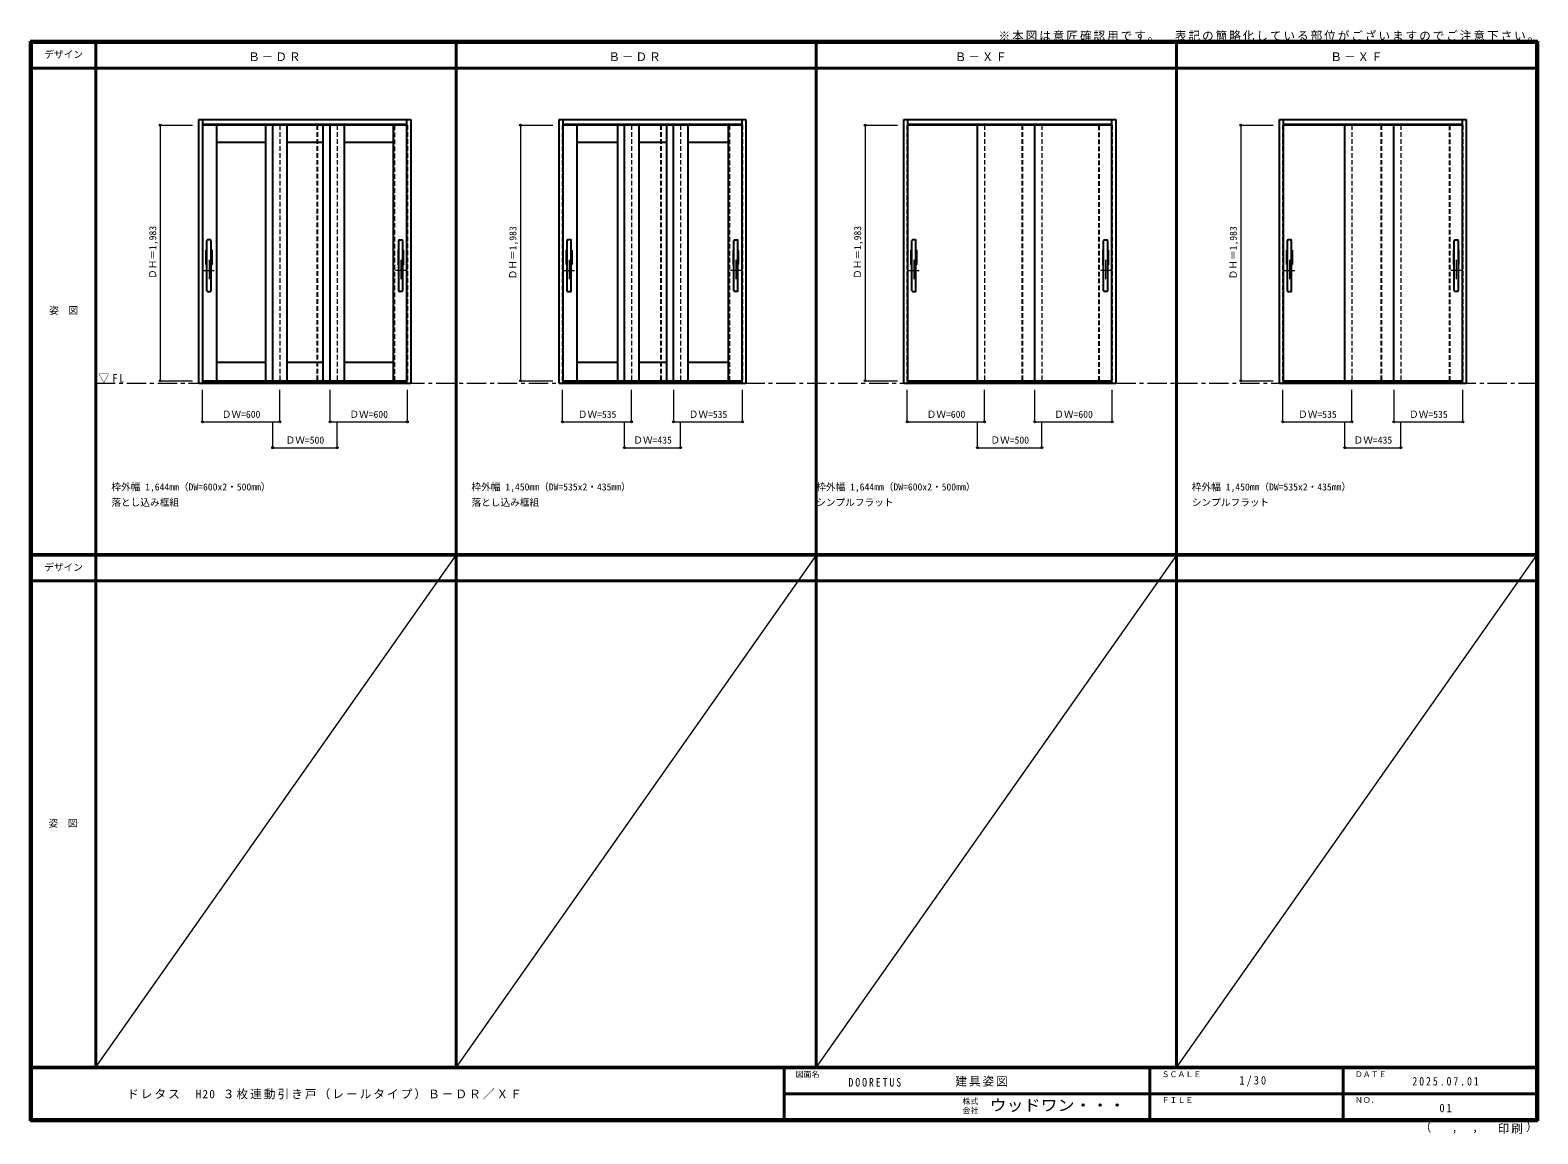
# Model space of a CAD drawing. Units: millimetres, scale not verified. Extents: x -6000 to 5700, y -4307 to 4260.
import ezdxf
from ezdxf.enums import TextEntityAlignment as Align

# ---------------------------------------------------------------- set-up
doc = ezdxf.new("R2010")
doc.units = ezdxf.units.MM
doc.header["$LTSCALE"] = 30
doc.header["$PDMODE"] = 32
doc.header["$PDSIZE"] = 15
doc.linetypes.add('CHAIN1', pattern=[8, 5, -1, 1, -1])
doc.linetypes.add('DASHED1', pattern=[1.8, 1.2, -0.6])
for name, color, linetype, lineweight in [('0-1_通り芯', 4, 'CHAIN1', 9), ('0-2_扉', 4, 'DASHED1', 9), ('0-3_仕上げ', 3, 'Continuous', 25), ('0-4_枠', 3, 'Continuous', 25), ('0-B_寸法', 7, 'Continuous', 9), ('0-D_ﾊﾞｰ引き手', 3, 'Continuous', 25), ('F-1_枠', 6, 'Continuous', 40), ('F-A_文字', 7, 'Continuous', 18)]:
    doc.layers.add(name, color=color, linetype=linetype, lineweight=lineweight)
doc.layers.add('0-A_文字', color=7, linetype='Continuous')
doc.styles.add('ＭＳ ゴシック', font='')
doc.styles.get('ＭＳ ゴシック').set_extended_font_data('MS Gothic')

msp = doc.modelspace()

# ---------------------------------------------------------------- linework, layer by layer
at = {"layer": '0-1_通り芯'}
for p, q in [((-4612, 2476.5), (-4612, 2314.5)), ((-3124, 2476.5), (-3124, 2314.5)), ((-1817, 2476.5), (-1817, 2314.5)), ((-523, 2476.5), (-523, 2314.5)), ((858, 2476.5), (858, 2314.5)), ((2346, 2476.5), (2346, 2314.5)), ((3773, 2476.5), (3773, 2314.5)), ((5067, 2476.5), (5067, 2314.5)), ((-4653, 2395.5), (-4571, 2395.5)), ((-3083, 2395.5), (-3165, 2395.5)), ((-1858, 2395.5), (-1776, 2395.5)), ((-482, 2395.5), (-564, 2395.5)), ((817, 2395.5), (899, 2395.5)), ((2387, 2395.5), (2305, 2395.5)), ((3732, 2395.5), (3814, 2395.5)), ((5108, 2395.5), (5026, 2395.5))]:
    msp.add_line(p, q, dxfattribs=at)
at = {"layer": '0-1_通り芯', "color": 7, "lineweight": 18}
msp.add_line((-5490, 1519.25), (5700, 1519.25), dxfattribs=at)
at = {"layer": '0-2_扉'}
for p, q in [((-4663, 1539.25), (-4663, 3522.25)), ((-4063, 3522.25), (-4063, 1539.25)), ((-3618, 3522.25), (-3618, 1539.25)), ((-3073, 3522.25), (-3076, 3522.25)), ((-3073, 3522.25), (-3073, 1539.25)), ((-1868, 1539.25), (-1868, 3522.25)), ((-1333, 3522.25), (-1333, 1539.25)), ((-952.5, 3522.25), (-952.5, 1539.25)), ((-472, 3522.25), (-475, 3522.25)), ((-472, 3522.25), (-472, 1539.25)), ((807, 1539.25), (807, 3522.25)), ((1407, 3522.25), (1407, 1539.25)), ((1852, 3522.25), (1852, 1539.25)), ((2397, 3522.25), (2394, 3522.25)), ((2397, 3522.25), (2397, 1539.25)), ((3722, 1539.25), (3722, 3522.25)), ((4257, 3522.25), (4257, 1539.25)), ((4637.5, 3522.25), (4637.5, 1539.25)), ((5118, 3522.25), (5115, 3522.25)), ((5118, 3522.25), (5118, 1539.25)), ((-4660, 1539.25), (-4663, 1539.25)), ((-4115, 1539.25), (-4118, 1539.25)), ((-3073, 1539.25), (-3076, 1539.25)), ((-1865, 1539.25), (-1868, 1539.25)), ((-1384.5, 1539.25), (-1387.5, 1539.25)), ((-472, 1539.25), (-475, 1539.25)), ((810, 1539.25), (807, 1539.25)), ((1355, 1539.25), (1352, 1539.25)), ((2397, 1539.25), (2394, 1539.25)), ((3725, 1539.25), (3722, 1539.25)), ((4205.5, 1539.25), (4202.5, 1539.25)), ((5118, 1539.25), (5115, 1539.25))]:
    msp.add_line(p, q, dxfattribs=at)
at = {"layer": '0-2_扉', "color": 3, "linetype": 'Continuous', "lineweight": 25}
for p, q in [((-3076, 3522.25), (-4663, 3522.25)), ((-4118, 1539.25), (-4118, 3522.25)), ((-3673, 1539.25), (-3673, 3522.25)), ((-475, 3522.25), (-1868, 3522.25)), ((-1387.5, 1539.25), (-1387.5, 3522.25)), ((-1007, 1539.25), (-1007, 3522.25)), ((2394, 3522.25), (807, 3522.25)), ((1352, 1539.25), (1352, 3522.25)), ((1797, 1539.25), (1797, 3522.25)), ((5115, 3522.25), (3722, 3522.25)), ((4202.5, 1539.25), (4202.5, 3522.25)), ((4583, 1539.25), (4583, 3522.25)), ((-4660, 1539.25), (-3076, 1539.25)), ((-1865, 1539.25), (-475, 1539.25)), ((810, 1539.25), (2394, 1539.25)), ((3725, 1539.25), (5115, 1539.25))]:
    msp.add_line(p, q, dxfattribs=at)
at = {"layer": '0-2_扉', "color": 3, "lineweight": 25}
for points in [[(-3773, 3522.25), (-3773, 1539.25), (-3173, 1539.25), (-3173, 3522.25)], [(-1107, 3522.25), (-1107, 1539.25), (-572, 1539.25), (-572, 3522.25)], [(1697, 1539.25), (2297, 1539.25), (2297, 3522.25), (1697, 3522.25)], [(4483, 1539.25), (5018, 1539.25), (5018, 3522.25), (4483, 3522.25)]]:
    msp.add_lwpolyline(points, close=True, dxfattribs=at)
at = {"layer": '0-3_仕上げ'}
for p, q in [((-4553, 3522.25), (-4553, 1539.25)), ((-4173, 3522.25), (-4173, 1539.25)), ((-4008, 3522.25), (-4008, 1539.25)), ((-3728, 3522.25), (-3728, 1539.25)), ((-3563, 3522.25), (-3563, 1539.25)), ((-3183, 3522.25), (-3183, 1539.25)), ((-1758, 3522.25), (-1758, 1539.25)), ((-1443, 3522.25), (-1443, 1539.25)), ((-1277.5, 3522.25), (-1277.5, 1539.25)), ((-1062.5, 3522.25), (-1062.5, 1539.25)), ((-897, 3522.25), (-897, 1539.25)), ((-582, 3522.25), (-582, 1539.25)), ((-4553, 3390.25), (-4173, 3390.25)), ((-4008, 3390.25), (-3728, 3390.25)), ((-3563, 3390.25), (-3183, 3390.25)), ((-1758, 3390.25), (-1443, 3390.25)), ((-1277.5, 3390.25), (-1062.5, 3390.25)), ((-897, 3390.25), (-582, 3390.25)), ((-4173, 1680.25), (-4553, 1680.25)), ((-3728, 1680.25), (-4008, 1680.25)), ((-3183, 1680.25), (-3563, 1680.25)), ((-1443, 1680.25), (-1758, 1680.25)), ((-1062.5, 1680.25), (-1277.5, 1680.25)), ((-582, 1680.25), (-897, 1680.25))]:
    msp.add_line(p, q, dxfattribs=at)
at = {"layer": '0-4_枠'}
for p, q in [((-4690, 1519.25), (-4690, 3566.25)), ((-4690, 3566.25), (-3046, 3566.25)), ((-4660, 1519.25), (-4660, 3566.25)), ((-4660, 3530.25), (-3076, 3530.25)), ((-3076, 1519.25), (-3076, 3566.25)), ((-3046, 3566.25), (-3046, 1519.25)), ((-1895, 1519.25), (-1895, 3566.25)), ((-1895, 3566.25), (-445, 3566.25)), ((-1865, 1519.25), (-1865, 3566.25)), ((-1865, 3530.25), (-475, 3530.25)), ((-475, 1519.25), (-475, 3566.25)), ((-445, 3566.25), (-445, 1519.25)), ((780, 1519.25), (780, 3566.25)), ((780, 3566.25), (2424, 3566.25)), ((810, 1519.25), (810, 3566.25)), ((810, 3530.25), (2394, 3530.25)), ((2394, 1519.25), (2394, 3566.25)), ((2424, 3566.25), (2424, 1519.25)), ((3695, 1519.25), (3695, 3566.25)), ((3695, 3566.25), (5145, 3566.25)), ((3725, 1519.25), (3725, 3566.25)), ((3725, 3530.25), (5115, 3530.25)), ((5115, 1519.25), (5115, 3566.25)), ((5145, 3566.25), (5145, 1519.25)), ((-4660, 1534.25), (-3076, 1534.25)), ((-1865, 1534.25), (-475, 1534.25)), ((810, 1534.25), (2394, 1534.25)), ((3725, 1534.25), (5115, 1534.25)), ((-4690, 1519.25), (-4660, 1519.25)), ((-4660, 1519.25), (-3076, 1519.25)), ((-3076, 1519.25), (-3046, 1519.25)), ((-1895, 1519.25), (-1865, 1519.25)), ((-1865, 1519.25), (-475, 1519.25)), ((-475, 1519.25), (-445, 1519.25)), ((780, 1519.25), (810, 1519.25)), ((810, 1519.25), (2394, 1519.25)), ((2394, 1519.25), (2424, 1519.25)), ((3695, 1519.25), (3725, 1519.25)), ((3725, 1519.25), (5115, 1519.25)), ((5115, 1519.25), (5145, 1519.25))]:
    msp.add_line(p, q, dxfattribs=at)
at = {"layer": '0-B_寸法', "color": 4}
for p, q in [((-4990, 3522.25), (-4740, 3522.25)), ((-4990, 3522.25), (-4990, 1539.25)), ((-2195, 3522.25), (-2195, 1539.25)), ((-2195, 3522.25), (-1945, 3522.25)), ((480, 3522.25), (730, 3522.25)), ((480, 3522.25), (480, 1539.25)), ((3395, 3522.25), (3395, 1539.25)), ((3395, 3522.25), (3645, 3522.25)), ((-4990, 1539.25), (-4740, 1539.25)), ((-2195, 1539.25), (-1945, 1539.25)), ((480, 1539.25), (730, 1539.25)), ((3395, 1539.25), (3645, 1539.25)), ((-4663, 1219.25), (-4663, 1469.25)), ((-3673, 1219.25), (-3673, 1469.25)), ((-3073, 1219.25), (-3073, 1469.25)), ((-1868, 1219.25), (-1868, 1469.25)), ((-1007, 1469.25), (-1007, 1219.25)), ((-472, 1219.25), (-472, 1469.25)), ((807, 1219.25), (807, 1469.25)), ((1797, 1219.25), (1797, 1469.25)), ((2397, 1219.25), (2397, 1469.25)), ((3722, 1219.25), (3722, 1469.25)), ((4583, 1469.25), (4583, 1219.25)), ((5118, 1219.25), (5118, 1469.25)), ((-4118, 1019.25), (-4118, 1219.25)), ((-3673, 1219.25), (-3073, 1219.25)), ((-3618, 1019.25), (-3618, 1219.25)), ((-1387.5, 1019.25), (-1387.5, 1219.25)), ((-1007, 1219.25), (-472, 1219.25)), ((-952.5, 1019.25), (-952.5, 1219.25)), ((1352, 1019.25), (1352, 1219.25)), ((1797, 1219.25), (2397, 1219.25)), ((1852, 1019.25), (1852, 1219.25)), ((4202.5, 1019.25), (4202.5, 1219.25)), ((4583, 1219.25), (5118, 1219.25)), ((4637.5, 1019.25), (4637.5, 1219.25)), ((-4118, 1019.25), (-3618, 1019.25)), ((-1387.5, 1019.25), (-952.5, 1019.25)), ((1352, 1019.25), (1852, 1019.25)), ((4202.5, 1019.25), (4637.5, 1019.25))]:
    msp.add_line(p, q, dxfattribs=at)
for points in [[(-4663, 1219.25), (-4063, 1219.25), (-4063, 1469.25)], [(-1868, 1219.25), (-1333, 1219.25), (-1333, 1469.25)], [(807, 1219.25), (1407, 1219.25), (1407, 1469.25)], [(3722, 1219.25), (4257, 1219.25), (4257, 1469.25)]]:
    msp.add_lwpolyline(points, dxfattribs=at)
at = {"layer": '0-B_寸法'}
for p in [(-4990, 3522.25), (-2195, 3522.25), (480, 3522.25), (3395, 3522.25), (-4990, 1539.25), (-2195, 1539.25), (480, 1539.25), (3395, 1539.25), (-4663, 1219.25), (-4063, 1219.25), (-3673, 1219.25), (-3073, 1219.25), (-1868, 1219.25), (-1333, 1219.25), (-1007, 1219.25), (-472, 1219.25), (807, 1219.25), (1407, 1219.25), (1797, 1219.25), (2397, 1219.25), (3722, 1219.25), (4257, 1219.25), (4583, 1219.25), (5118, 1219.25), (-4118, 1019.25), (-3618, 1019.25), (-1387.5, 1019.25), (-952.5, 1019.25), (1352, 1019.25), (1852, 1019.25), (4202.5, 1019.25), (4637.5, 1019.25)]:
    msp.add_point(p, dxfattribs=at)
at = {"layer": '0-D_ﾊﾞｰ引き手'}
for p, q in [((-4628, 2236.75), (-4628, 2626.75)), ((-4601, 2631.75), (-4623, 2631.75)), ((-4596, 2236.75), (-4596, 2626.75)), ((-3140, 2236.75), (-3140, 2626.75)), ((-3135, 2631.75), (-3113, 2631.75)), ((-3108, 2236.75), (-3108, 2626.75)), ((-1833, 2236.75), (-1833, 2626.75)), ((-1806, 2631.75), (-1828, 2631.75)), ((-1801, 2236.75), (-1801, 2626.75)), ((-539, 2236.75), (-539, 2626.75)), ((-534, 2631.75), (-512, 2631.75)), ((-507, 2236.75), (-507, 2626.75)), ((842, 2236.75), (842, 2626.75)), ((869, 2631.75), (847, 2631.75)), ((874, 2236.75), (874, 2626.75)), ((2330, 2236.75), (2330, 2626.75)), ((2335, 2631.75), (2357, 2631.75)), ((2362, 2236.75), (2362, 2626.75)), ((3757, 2236.75), (3757, 2626.75)), ((3784, 2631.75), (3762, 2631.75)), ((3789, 2236.75), (3789, 2626.75)), ((5051, 2236.75), (5051, 2626.75)), ((5056, 2631.75), (5078, 2631.75)), ((5083, 2236.75), (5083, 2626.75)), ((-4633, 2551.75), (-4628, 2551.75)), ((-3103, 2551.75), (-3108, 2551.75)), ((-1838, 2441.75), (-1838, 2551.75)), ((-1838, 2551.75), (-1833, 2551.75)), ((-1801, 2551.75), (-1796, 2551.75)), ((-1796, 2551.75), (-1796, 2441.75)), ((-544, 2551.75), (-544, 2441.75)), ((-539, 2551.75), (-544, 2551.75)), ((-502, 2551.75), (-507, 2551.75)), ((-502, 2441.75), (-502, 2551.75)), ((837, 2551.75), (842, 2551.75)), ((2367, 2551.75), (2362, 2551.75)), ((3752, 2441.75), (3752, 2551.75)), ((3752, 2551.75), (3757, 2551.75)), ((3789, 2551.75), (3794, 2551.75)), ((3794, 2551.75), (3794, 2441.75)), ((5046, 2551.75), (5046, 2441.75)), ((5051, 2551.75), (5046, 2551.75)), ((5088, 2551.75), (5083, 2551.75)), ((5088, 2441.75), (5088, 2551.75)), ((-1833, 2441.75), (-1838, 2441.75)), ((-1796, 2441.75), (-1801, 2441.75)), ((-544, 2441.75), (-539, 2441.75)), ((-507, 2441.75), (-502, 2441.75)), ((3757, 2441.75), (3752, 2441.75)), ((3794, 2441.75), (3789, 2441.75)), ((5046, 2441.75), (5051, 2441.75)), ((5083, 2441.75), (5088, 2441.75)), ((-4623, 2231.75), (-4601, 2231.75)), ((-3113, 2231.75), (-3135, 2231.75)), ((-1828, 2231.75), (-1806, 2231.75)), ((-512, 2231.75), (-534, 2231.75)), ((847, 2231.75), (869, 2231.75)), ((2357, 2231.75), (2335, 2231.75)), ((3762, 2231.75), (3784, 2231.75)), ((5078, 2231.75), (5056, 2231.75))]:
    msp.add_line(p, q, dxfattribs=at)
for points in [[(-4628, 2441.75), (-4633, 2441.75), (-4633, 2551.75)], [(-4596, 2551.75), (-4591, 2551.75), (-4591, 2441.75), (-4596, 2441.75)], [(-3140, 2551.75), (-3145, 2551.75), (-3145, 2441.75), (-3140, 2441.75)], [(-3108, 2441.75), (-3103, 2441.75), (-3103, 2551.75)], [(842, 2441.75), (837, 2441.75), (837, 2551.75)], [(874, 2551.75), (879, 2551.75), (879, 2441.75), (874, 2441.75)], [(2330, 2551.75), (2325, 2551.75), (2325, 2441.75), (2330, 2441.75)], [(2362, 2441.75), (2367, 2441.75), (2367, 2551.75)]]:
    msp.add_lwpolyline(points, dxfattribs=at)
for centre, start, end in [((-4623, 2626.75), 90, 180), ((-4601, 2626.75), 0, 90), ((-3135, 2626.75), 90, 180), ((-3113, 2626.75), 0, 90), ((-1828, 2626.75), 90, 180), ((-1806, 2626.75), 0, 90), ((-534, 2626.75), 90, 180), ((-512, 2626.75), 0, 90), ((847, 2626.75), 90, 180), ((869, 2626.75), 0, 90), ((2335, 2626.75), 90, 180), ((2357, 2626.75), 0, 90), ((3762, 2626.75), 90, 180), ((3784, 2626.75), 0, 90), ((5056, 2626.75), 90, 180), ((5078, 2626.75), 0, 90), ((-4623, 2236.75), 180, 270), ((-4601, 2236.75), 270, 0), ((-3135, 2236.75), 180, 270), ((-3113, 2236.75), 270, 0), ((-1828, 2236.75), 180, 270), ((-1806, 2236.75), 270, 0), ((-534, 2236.75), 180, 270), ((-512, 2236.75), 270, 0), ((847, 2236.75), 180, 270), ((869, 2236.75), 270, 0), ((2335, 2236.75), 180, 270), ((2357, 2236.75), 270, 0), ((3762, 2236.75), 180, 270), ((3784, 2236.75), 270, 0), ((5056, 2236.75), 180, 270), ((5078, 2236.75), 270, 0)]:
    msp.add_arc(centre, 5, start, end, dxfattribs=at)
at = {"layer": 'F-1_枠'}
for p, q in [((-6000, 4175), (5700, 4175)), ((-6000, 4175), (-6000, -4205)), ((-6000, 4170), (5700, 4170)), ((-6000, 4165), (5700, 4165)), ((-5995, 4175), (-5995, -4205)), ((-5990, 4175), (-5990, -4205)), ((-5490, 4175), (-5490, -3790)), ((-2695, -3790), (-2695, 4175)), ((100, -3790), (100, 4175)), ((2895, -3790), (2895, 4175)), ((5690, 4175), (5690, -4205)), ((5695, 4175), (5695, -4205)), ((5700, 4175), (5700, -4205)), ((-6000, 3965), (5700, 3965)), ((-5990, 190.5), (5690, 190.5)), ((-5990, 187.5), (5690, 187.5)), ((-5990, 184.5), (5690, 184.5)), ((-5990, -15.5), (5690, -15.5)), ((5700, -3790), (-6000, -3790)), ((5700, -3795), (-6000, -3795)), ((-150, -3795), (-150, -4195)), ((2690, -3795), (2690, -4195)), ((4190, -3795), (4190, -4195)), ((-150, -3995), (5690, -3995.01)), ((5700, -4195), (-6000, -4195)), ((5700, -4200), (-6000, -4200)), ((5700, -4205), (-6000, -4205))]:
    msp.add_line(p, q, dxfattribs=at)
at = {"layer": 'F-A_文字'}
for p, q in [((-5490, -3790), (-2695, 184.5)), ((100, 184.5), (-2695, -3790)), ((2895, 184.5), (100, -3790)), ((5690, 184.5), (2895, -3790))]:
    msp.add_line(p, q, dxfattribs=at)

# ---------------------------------------------------------------- texts
at = {"layer": '0-A_文字', "style": 'ＭＳ ゴシック'}
for s, p in [('枠外幅 1,644mm（DW=600x2・500mm）', (-5370, 670.5)), ('枠外幅 1,450mm（DW=535x2・435mm）', (-2575, 670.5)), ('枠外幅 1,644mm（DW=600x2・500mm）', (100, 670.5)), ('枠外幅 1,450mm（DW=535x2・435mm）', (3015, 670.5)), ('落とし込み框組', (-5370, 550.5)), ('落とし込み框組', (-2575, 550.5)), ('シンプルフラット', (100, 550.5)), ('シンプルフラット', (3015, 550.5))]:
    msp.add_text(s, height=54.99, dxfattribs=at).set_placement(p, align=Align.BOTTOM_LEFT)
at = {"layer": '0-A_文字', "char_height": 65.98, "attachment_point": 7, "style": 'ＭＳ ゴシック'}
for s, insert in [('\\T1.17;※本図は意匠確認用です。\u3000表記の簡略化している部位がございますのでご注意下さい。', (1515, 4175)), ('\\T1.17;Ｂ－ＤＲ', (-4307.5, 4020)), ('\\T1.17;Ｂ－ＤＲ', (-1512.5, 4020)), ('\\T1.17;Ｂ－ＸＦ', (1175, 4020)), ('\\T1.17;Ｂ－ＸＦ', (4090, 4020)), ('\\T1.26;\\W0.95;▽FL', (-5471.25, 1519.25))]:
    msp.add_mtext(s, dxfattribs=dict(at, insert=insert))
at = {"layer": '0-B_寸法', "style": 'ＭＳ ゴシック'}
for p in [(-5005, 2329), (-2210, 2326), (465, 2329), (3380, 2326)]:
    msp.add_text('ＤＨ＝1,983', height=54.99, rotation=90, dxfattribs=at).set_placement(p, align=Align.BOTTOM_LEFT)
for s, p in [('ＤＷ=600', (-4513, 1234.25)), ('ＤＷ=600', (-3523, 1234.25)), ('ＤＷ=535', (-1750.5, 1234.25)), ('ＤＷ=535', (-889.5, 1234.25)), ('ＤＷ=600', (957, 1234.25)), ('ＤＷ=600', (1947, 1234.25)), ('ＤＷ=535', (3839.5, 1234.25)), ('ＤＷ=535', (4700.5, 1234.25)), ('ＤＷ=500', (-4018, 1034.25)), ('ＤＷ=435', (-1320, 1034.25)), ('ＤＷ=500', (1452, 1034.25)), ('ＤＷ=435', (4270, 1034.25))]:
    msp.add_text(s, height=54.99, dxfattribs=at).set_placement(p, align=Align.BOTTOM_LEFT)
at = {"layer": 'F-A_文字', "style": 'ＭＳ ゴシック'}
for s, height, p in [('デザイン', 54.99, (-5890, 4027.5)), ('姿\u3000図', 54.99, (-5852.5, 2040.25)), ('デザイン', 54.99, (-5890, 47)), ('姿\u3000図', 54.99, (-5857.5, -1940.25)), ('図面名', 43.99, (-60, -3880)), ('ＳＣＡＬＥ', 43.99, (2780, -3880)), ('ＤＡＴＥ', 43.99, (4280, -3880)), ('株式', 43.99, (1235, -4089)), ('ＦＩＬＥ', 43.99, (2780, -4080)), ('ＮＯ．', 43.99, (4280, -4080)), ('会社', 43.99, (1235, -4161)), ('（', 65.98, (4784.03, -4308.31)), ('）', 65.98, (5608.4, -4304.13)), (',', 65.98, (5031.28, -4308.31)), (',', 65.98, (5190.2, -4305.53))]:
    msp.add_text(s, height=height, dxfattribs=at).set_placement(p, align=Align.BOTTOM_LEFT)
at = {"layer": 'F-A_文字', "style": 'ＭＳ ゴシック', "width": 1.1}
msp.add_text('ウッドワン・・・', height=87.98, dxfattribs=at).set_placement((1445, -4155), align=Align.BOTTOM_LEFT)
at = {"layer": 'F-A_文字', "char_height": 65.98, "attachment_point": 7, "style": 'ＭＳ ゴシック'}
for s, insert in [('\\T1.17;建具姿図', (1180.42, -3940)), ('\\T1.38;\\W0.9;1/30', (3383.75, -3940)), ('\\T1.18;ドレタス\u3000H20\\~３枚連動引き戸（レールタイプ）Ｂ－ＤＲ／ＸＦ', (-5247.55, -4040)), ('\\T1.39;\\W0.85;DOORETUS', (350, -3940.79)), ('\\T1.39;\\W0.85;2025.07.01', (4726.25, -3932.5)), ('\\T1.36;\\W0.9;01', (4936.25, -4140)), ('\\T1.17;印刷', (5388.15, -4306.92))]:
    msp.add_mtext(s, dxfattribs=dict(at, insert=insert))

doc.saveas('drawing.dxf')
